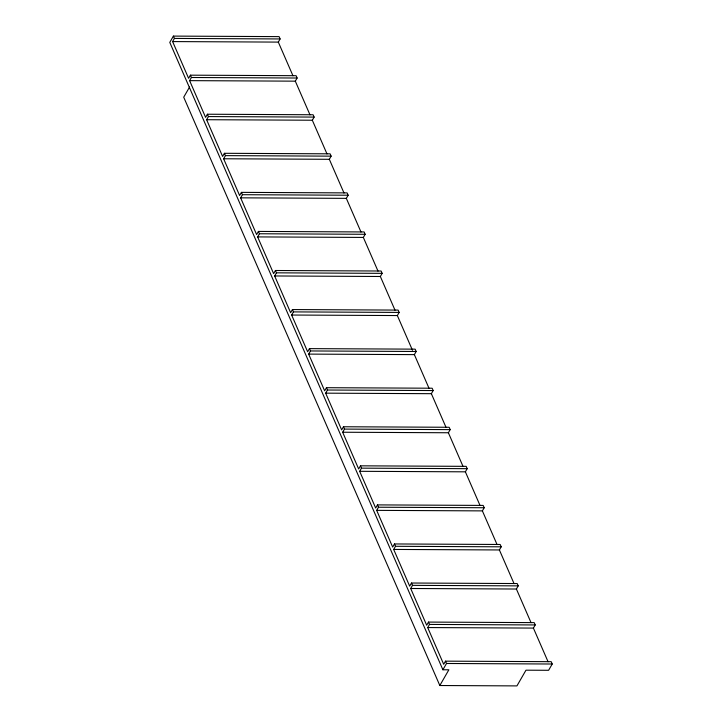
<?xml version="1.0" encoding="UTF-8"?>
<svg xmlns="http://www.w3.org/2000/svg" width="722" height="722" viewBox="0 0 722 722"><rect width="100%" height="100%" fill="white"/><g stroke="black" fill="none" stroke-linecap="round" stroke-linejoin="round"><path stroke-width="1.08" d="M292.97 75.774L278.313 42.102L280.118 38.952L279.107 36.623L173.388 36.1L169.778 42.39L442.893 669.772L448.867 669.799L439.824 685.521L516.934 685.9L525.977 670.187L548.612 670.296L552.222 664.014L551.211 661.677L445.492 661.153L443.687 664.294L427.695 627.562L429.5 624.422L428.489 622.084L534.199 622.617L535.219 624.945L533.405 628.086L548.07 661.758M309.982 114.834L295.316 81.162L297.13 78.021L296.11 75.693L190.4 75.169L188.595 78.31L172.603 41.578L174.408 38.428L173.388 36.1M326.985 153.903L312.328 120.231L314.133 117.09L313.113 114.753L207.404 114.229L205.599 117.379L189.606 80.638L191.411 77.498L190.4 75.169M189.561 87.028L183.713 97.199L439.824 685.521M343.988 192.973L329.331 159.3L331.136 156.151L330.125 153.822L224.416 153.299L222.602 156.439L206.609 119.708L208.423 116.567L207.404 114.229M361 232.033L346.334 198.36L348.148 195.22L347.129 192.891L241.419 192.368L239.614 195.509L223.621 158.768L225.426 155.627L224.416 153.299M378.003 271.102L363.346 237.43L365.151 234.289L364.141 231.952L258.422 231.428L256.617 234.569L240.625 197.837L242.43 194.696L241.419 192.368M395.006 310.171L380.35 276.49L382.155 273.349L381.144 271.021L275.434 270.497L273.62 273.638L257.628 236.906L259.442 233.757L258.422 231.428M412.461 350.251L397.353 315.559L399.167 312.418L398.147 310.09L292.437 309.558L290.632 312.707L274.64 275.966L276.445 272.826L275.434 270.497M429.021 388.301L414.365 354.628L416.17 351.479L415.159 349.15L309.44 348.627L307.635 351.767L291.643 315.036L293.448 311.895L292.437 309.558M446.025 427.37L431.368 393.689L433.173 390.548L432.162 388.219L326.452 387.696L324.647 390.837L308.655 354.105L310.46 350.955L309.44 348.627M463.037 466.43L448.38 432.758L450.185 429.617L449.165 427.28L343.455 426.756L341.65 429.906L325.658 393.165L327.463 390.024L326.452 387.696M480.04 505.499L465.383 471.827L467.188 468.677L466.177 466.349L360.468 465.825L358.653 468.966L342.661 432.234L344.475 429.094L343.455 426.756M497.052 544.559L482.386 510.887L484.2 507.747L483.18 505.418L377.471 504.895L375.666 508.035L359.673 471.304L361.478 468.154L360.468 465.825M514.055 583.629L499.398 549.956L501.203 546.816L500.184 544.478L394.474 543.955L392.669 547.105L376.676 510.364L378.481 507.223L377.471 504.895M531.058 622.698L516.401 589.026L518.206 585.876L517.196 583.547L411.486 583.024L409.672 586.165L393.68 549.433L395.494 546.292L394.474 543.955M428.489 622.084L426.684 625.234L410.692 588.493L412.497 585.352L411.486 583.024M442.893 669.772L446.512 663.482L445.492 661.153M174.408 38.428L280.118 38.952M172.603 41.578L278.313 42.102M191.411 77.498L297.13 78.021M189.606 80.638L295.316 81.162M208.423 116.567L314.133 117.09M206.609 119.708L312.328 120.231M225.426 155.627L331.136 156.151M223.621 158.768L329.331 159.3M242.43 194.696L348.148 195.22M240.625 197.837L346.334 198.36M259.442 233.757L365.151 234.289M257.628 236.906L363.346 237.43M276.445 272.826L382.155 273.349M274.64 275.966L380.35 276.49M293.448 311.895L399.167 312.418M291.643 315.036L397.353 315.559M310.46 350.955L416.17 351.479M308.655 354.105L414.365 354.628M327.463 390.024L433.173 390.548M325.658 393.165L431.368 393.689M344.475 429.094L450.185 429.617M342.661 432.234L448.38 432.758M361.478 468.154L467.188 468.677M359.673 471.304L465.383 471.827M378.481 507.223L484.2 507.747M376.676 510.364L482.386 510.887M395.494 546.292L501.203 546.816M393.68 549.433L499.398 549.956M412.497 585.352L518.206 585.876M410.692 588.493L516.401 589.026M429.5 624.422L535.219 624.945M427.695 627.562L533.405 628.086M446.512 663.482L552.222 664.014"/></g></svg>
